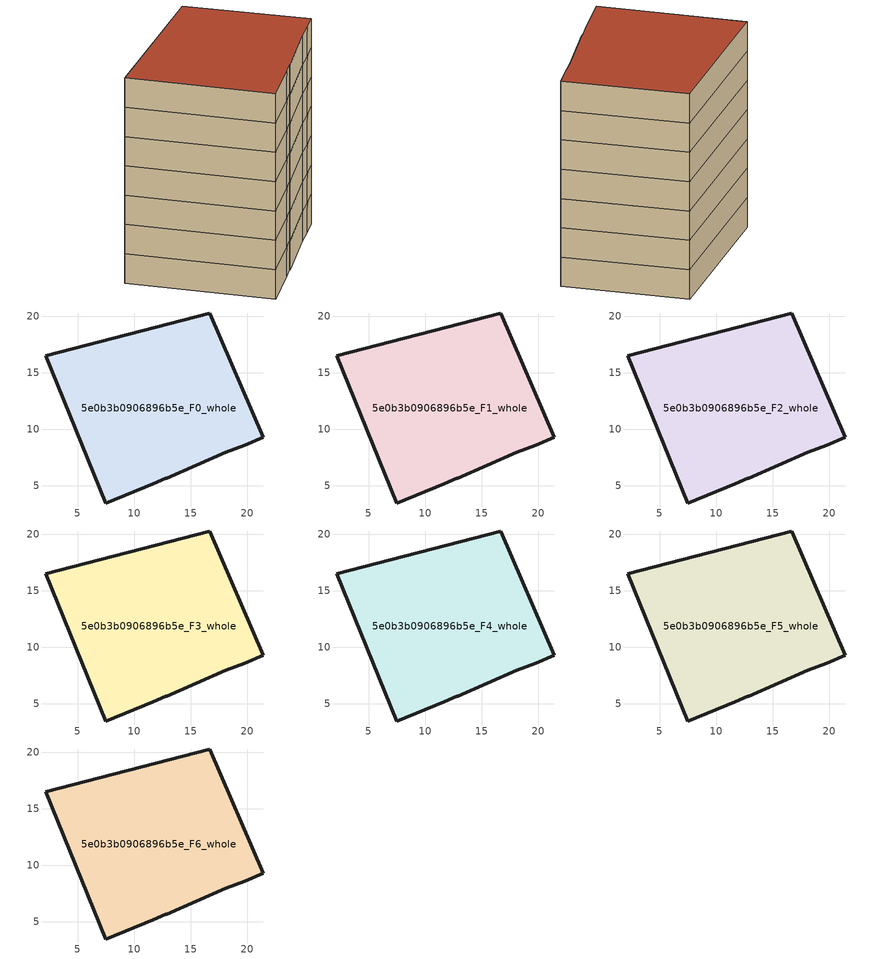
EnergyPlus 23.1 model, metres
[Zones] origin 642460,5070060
5e0b3b0906896b5e_F0_whole
 floor ground (EU_floor_Construction): 16.71,20.3 21.41,9.3 19.81,8.6 18.11,8 12.9,5.7 12.8,5.7 11.7,5.2 7.5,3.5 2.2,16.51 z0
 wall outside (EU_wall_Construction): 2.2,16.51 7.5,3.5 11.7,5.2 12.8,5.7 12.9,5.7 18.11,8 19.81,8.6 21.41,9.3 16.71,20.3 2.2,16.51 z0:3
5e0b3b0906896b5e_F1_whole
 floor to 5e0b3b0906896b5e_F0_whole (EU_floor_Construction): 16.71,20.3 21.41,9.3 19.81,8.6 18.11,8 12.9,5.7 12.8,5.7 11.7,5.2 7.5,3.5 2.2,16.51 z3
 wall outside (EU_wall_Construction): 2.2,16.51 7.5,3.5 11.7,5.2 12.8,5.7 12.9,5.7 18.11,8 19.81,8.6 21.41,9.3 16.71,20.3 2.2,16.51 z3:6
5e0b3b0906896b5e_F2_whole
 floor to 5e0b3b0906896b5e_F1_whole (EU_floor_Construction): 16.71,20.3 21.41,9.3 19.81,8.6 18.11,8 12.9,5.7 12.8,5.7 11.7,5.2 7.5,3.5 2.2,16.51 z6
 wall outside (EU_wall_Construction): 2.2,16.51 7.5,3.5 11.7,5.2 12.8,5.7 12.9,5.7 18.11,8 19.81,8.6 21.41,9.3 16.71,20.3 2.2,16.51 z6:9
5e0b3b0906896b5e_F3_whole
 floor to 5e0b3b0906896b5e_F2_whole (EU_floor_Construction): 16.71,20.3 21.41,9.3 19.81,8.6 18.11,8 12.9,5.7 12.8,5.7 11.7,5.2 7.5,3.5 2.2,16.51 z9
 wall outside (EU_wall_Construction): 2.2,16.51 7.5,3.5 11.7,5.2 12.8,5.7 12.9,5.7 18.11,8 19.81,8.6 21.41,9.3 16.71,20.3 2.2,16.51 z9:12
5e0b3b0906896b5e_F4_whole
 floor to 5e0b3b0906896b5e_F3_whole (EU_floor_Construction): 16.71,20.3 21.41,9.3 19.81,8.6 18.11,8 12.9,5.7 12.8,5.7 11.7,5.2 7.5,3.5 2.2,16.51 z12
 wall outside (EU_wall_Construction): 2.2,16.51 7.5,3.5 11.7,5.2 12.8,5.7 12.9,5.7 18.11,8 19.81,8.6 21.41,9.3 16.71,20.3 2.2,16.51 z12:15
5e0b3b0906896b5e_F5_whole
 floor to 5e0b3b0906896b5e_F4_whole (EU_floor_Construction): 16.71,20.3 21.41,9.3 19.81,8.6 18.11,8 12.9,5.7 12.8,5.7 11.7,5.2 7.5,3.5 2.2,16.51 z15
 wall outside (EU_wall_Construction): 2.2,16.51 7.5,3.5 11.7,5.2 12.8,5.7 12.9,5.7 18.11,8 19.81,8.6 21.41,9.3 16.71,20.3 2.2,16.51 z15:18
5e0b3b0906896b5e_F6_whole
 floor to 5e0b3b0906896b5e_F5_whole (EU_floor_Construction): 16.71,20.3 21.41,9.3 19.81,8.6 18.11,8 12.9,5.7 12.8,5.7 11.7,5.2 7.5,3.5 2.2,16.51 z18
 wall outside (EU_wall_Construction): 2.2,16.51 7.5,3.5 11.7,5.2 12.8,5.7 12.9,5.7 18.11,8 19.81,8.6 21.41,9.3 16.71,20.3 2.2,16.51 z18:21
 roof outside (EU_roof_Construction): 19.81,8.6 21.41,9.3 16.71,20.3 2.2,16.51 7.5,3.5 11.7,5.2 12.8,5.7 12.9,5.7 18.11,8 z21
[Building]
EU S2 Campaign: North Axis=0; Terrain=City; Solar Distribution=FullExterior
[Site:Location]
Lyon-Bron: Latitude=45.75; Longitude=5; Time Zone=1; Elevation=198
[SizingPeriod:WeatherFileDays]
AnnualSizingPeriod: Begin Month=1; Begin Day of Month=1; End Month=12; End Day of Month=31; Day of Week for Start Day=Monday; Use Weather File Daylight Saving Period=No; Use Weather File Rain and Snow Indicators=No
[MATERIAL]
EU_InternalMass_Material: Roughness=MediumRough; Thickness=0.1; Conductivity=1; Density=1800; Specific Heat=900; Thermal Absorptance=0.9; Solar Absorptance=0.7; Visible Absorptance=0.7
[MATERIAL:NOMASS] Roughness=MediumRough; Thermal Absorptance=0.9; Solar Absorptance=0.7; Visible Absorptance=0.7
Name | Thermal Resistance
EU_wall_NoMass | 0.776494
EU_roof_NoMass | 0.486893
EU_floor_NoMass | 0.421597
[CONSTRUCTION]
EU_wall_Construction: EU_wall_NoMass
EU_roof_Construction: EU_roof_NoMass
EU_floor_Construction: EU_floor_NoMass
EU_InternalMass_Construction: EU_InternalMass_Material
[ZONE] Type=1; Multiplier=1; Ceiling Height=autocalculate; Volume=584.24; Floor Area=autocalculate; Part of Total Floor Area=Yes
5e0b3b0906896b5e_F0_whole; 5e0b3b0906896b5e_F1_whole; 5e0b3b0906896b5e_F2_whole; 5e0b3b0906896b5e_F3_whole; 5e0b3b0906896b5e_F4_whole; 5e0b3b0906896b5e_F5_whole; 5e0b3b0906896b5e_F6_whole
[INTERNALMASS] Construction=EU_InternalMass_Construction; Surface Area=194.747
Name | Zone or ZoneList
5e0b3b0906896b5e_F0_whole_EU_InternalMass | 5e0b3b0906896b5e_F0_whole
5e0b3b0906896b5e_F1_whole_EU_InternalMass | 5e0b3b0906896b5e_F1_whole
5e0b3b0906896b5e_F2_whole_EU_InternalMass | 5e0b3b0906896b5e_F2_whole
5e0b3b0906896b5e_F3_whole_EU_InternalMass | 5e0b3b0906896b5e_F3_whole
5e0b3b0906896b5e_F4_whole_EU_InternalMass | 5e0b3b0906896b5e_F4_whole
5e0b3b0906896b5e_F5_whole_EU_InternalMass | 5e0b3b0906896b5e_F5_whole
5e0b3b0906896b5e_F6_whole_EU_InternalMass | 5e0b3b0906896b5e_F6_whole
[OTHEREQUIPMENT] Fuel Type=Electricity; Design Level Calculation Method=Watts/Area; Power per Zone Floor Area=1; Fraction Latent=0; Fraction Radiant=0; Fraction Lost=0; Carbon Dioxide Generation Rate=0; EndUse Subcategory=EU_Step8_InternalGains
Name | Zone or ZoneList or Space or SpaceList | Schedule
EU_Step8_InternalGain_5e0b3b0906896b5e_F0_whole_f000 | 5e0b3b0906896b5e_F0_whole | EU_Step8_GainSchedule_5e0b3b0906896b5e_F0_whole_f000
EU_Step8_InternalGain_5e0b3b0906896b5e_F1_whole_f000 | 5e0b3b0906896b5e_F1_whole | EU_Step8_GainSchedule_5e0b3b0906896b5e_F1_whole_f000
EU_Step8_InternalGain_5e0b3b0906896b5e_F2_whole_f000 | 5e0b3b0906896b5e_F2_whole | EU_Step8_GainSchedule_5e0b3b0906896b5e_F2_whole_f000
EU_Step8_InternalGain_5e0b3b0906896b5e_F3_whole_f000 | 5e0b3b0906896b5e_F3_whole | EU_Step8_GainSchedule_5e0b3b0906896b5e_F3_whole_f000
EU_Step8_InternalGain_5e0b3b0906896b5e_F4_whole_f000 | 5e0b3b0906896b5e_F4_whole | EU_Step8_GainSchedule_5e0b3b0906896b5e_F4_whole_f000
EU_Step8_InternalGain_5e0b3b0906896b5e_F5_whole_f000 | 5e0b3b0906896b5e_F5_whole | EU_Step8_GainSchedule_5e0b3b0906896b5e_F5_whole_f000
EU_Step8_InternalGain_5e0b3b0906896b5e_F6_whole_f000 | 5e0b3b0906896b5e_F6_whole | EU_Step8_GainSchedule_5e0b3b0906896b5e_F6_whole_f000
[ZONEVENTILATION:DESIGNFLOWRATE] Schedule=EU_AlwaysOn; Design Flow Rate Calculation Method=AirChanges/Hour; Air Changes per Hour=0.693814; Ventilation Type=Natural; Fan Pressure Rise=0; Fan Total Efficiency=1; Constant Term Coefficient=1; Temperature Term Coefficient=0; Velocity Term Coefficient=0; Velocity Squared Term Coefficient=0; Minimum Indoor Temperature=-100; Maximum Indoor Temperature=100; Delta Temperature=-100; Minimum Outdoor Temperature=-100; Maximum Outdoor Temperature=100; Maximum Wind Speed=40
Name | Zone or ZoneList or Space or SpaceList
EU_ConstantAir_5e0b3b0906896b5e_F0_whole | 5e0b3b0906896b5e_F0_whole
EU_ConstantAir_5e0b3b0906896b5e_F1_whole | 5e0b3b0906896b5e_F1_whole
EU_ConstantAir_5e0b3b0906896b5e_F2_whole | 5e0b3b0906896b5e_F2_whole
EU_ConstantAir_5e0b3b0906896b5e_F3_whole | 5e0b3b0906896b5e_F3_whole
EU_ConstantAir_5e0b3b0906896b5e_F4_whole | 5e0b3b0906896b5e_F4_whole
EU_ConstantAir_5e0b3b0906896b5e_F5_whole | 5e0b3b0906896b5e_F5_whole
EU_ConstantAir_5e0b3b0906896b5e_F6_whole | 5e0b3b0906896b5e_F6_whole
[HVACTEMPLATE:THERMOSTAT] Constant Heating Setpoint=20; Constant Cooling Setpoint=50
EU_HeatOnly_5e0b3b0906896b5e_F0_whole; EU_HeatOnly_5e0b3b0906896b5e_F1_whole; EU_HeatOnly_5e0b3b0906896b5e_F2_whole; EU_HeatOnly_5e0b3b0906896b5e_F3_whole; EU_HeatOnly_5e0b3b0906896b5e_F4_whole; EU_HeatOnly_5e0b3b0906896b5e_F5_whole; EU_HeatOnly_5e0b3b0906896b5e_F6_whole
[HVACTEMPLATE:ZONE:IDEALLOADSAIRSYSTEM] System Availability Schedule=EU_AlwaysOn; Maximum Heating Supply Air Temperature=50; Minimum Cooling Supply Air Temperature=13; Maximum Heating Supply Air Humidity Ratio=0.0156; Minimum Cooling Supply Air Humidity Ratio=0.0077; Heating Limit=NoLimit; Cooling Limit=NoLimit; Heating Availability Schedule=EU_AlwaysOn; Cooling Availability Schedule=EU_CoolingOff; Dehumidification Control Type=ConstantSensibleHeatRatio; Cooling Sensible Heat Ratio=0.7; Dehumidification Setpoint=60; Humidification Control Type=None; Humidification Setpoint=30; Outdoor Air Method=None; Outdoor Air Flow Rate per Person=0.00944; Outdoor Air Flow Rate per Zone Floor Area=0; Outdoor Air Flow Rate per Zone=0; Demand Controlled Ventilation Type=None; Outdoor Air Economizer Type=NoEconomizer; Heat Recovery Type=None; Sensible Heat Recovery Effectiveness=0.7; Latent Heat Recovery Effectiveness=0.65
Name | Template Thermostat
5e0b3b0906896b5e_F0_whole | EU_HeatOnly_5e0b3b0906896b5e_F0_whole
5e0b3b0906896b5e_F1_whole | EU_HeatOnly_5e0b3b0906896b5e_F1_whole
5e0b3b0906896b5e_F2_whole | EU_HeatOnly_5e0b3b0906896b5e_F2_whole
5e0b3b0906896b5e_F3_whole | EU_HeatOnly_5e0b3b0906896b5e_F3_whole
5e0b3b0906896b5e_F4_whole | EU_HeatOnly_5e0b3b0906896b5e_F4_whole
5e0b3b0906896b5e_F5_whole | EU_HeatOnly_5e0b3b0906896b5e_F5_whole
5e0b3b0906896b5e_F6_whole | EU_HeatOnly_5e0b3b0906896b5e_F6_whole
[SIZING:ZONE] Zone Cooling Design Supply Air Temperature Input Method=SupplyAirTemperature; Zone Cooling Design Supply Air Temperature=13; Zone Heating Design Supply Air Temperature Input Method=SupplyAirTemperature; Zone Heating Design Supply Air Temperature=50; Zone Cooling Design Supply Air Humidity Ratio=0.008; Zone Heating Design Supply Air Humidity Ratio=0.008; Cooling Design Air Flow Method=DesignDay; Cooling Design Air Flow Rate=0; Cooling Minimum Air Flow per Zone Floor Area=0.000762; Cooling Minimum Air Flow=0; Cooling Minimum Air Flow Fraction=0.2; Heating Design Air Flow Method=DesignDay; Heating Design Air Flow Rate=0; Heating Maximum Air Flow per Zone Floor Area=0.002032; Heating Maximum Air Flow=0.141576; Heating Maximum Air Flow Fraction=0.3; Account for Dedicated Outdoor Air System=No; Dedicated Outdoor Air System Control Strategy=NeutralSupplyAir; Dedicated Outdoor Air Low Setpoint Temperature for Design=autosize; Dedicated Outdoor Air High Setpoint Temperature for Design=autosize; Zone Load Sizing Method=Sensible Load Only No Latent Load; Zone Latent Cooling Design Supply Air Humidity Ratio Input Method=HumidityRatioDifference; Zone Cooling Design Supply Air Humidity Ratio Difference=0.005; Zone Latent Heating Design Supply Air Humidity Ratio Input Method=HumidityRatioDifference; Zone Humidification Design Supply Air Humidity Ratio Difference=0.005
5e0b3b0906896b5e_F0_whole; 5e0b3b0906896b5e_F1_whole; 5e0b3b0906896b5e_F2_whole; 5e0b3b0906896b5e_F3_whole; 5e0b3b0906896b5e_F4_whole; 5e0b3b0906896b5e_F5_whole; 5e0b3b0906896b5e_F6_whole
[SCHEDULE:CONSTANT]
Name | Hourly Value
EU_AlwaysOn | 1
EU_CoolingOff | 0
[SCHEDULE:FILE] Column Number=1; Rows to Skip at Top=0; Number of Hours of Data=8760; Column Separator=Comma; Interpolate to Timestep=No; Minutes per Item=60; Adjust Schedule for Daylight Savings=Yes
Name | File
EU_Step8_GainSchedule_5e0b3b0906896b5e_F0_whole_f000 | C:\Users\o_iseri\Desktop\OpenUBEM\openubem\outputs\eu_evidence\EU-11\FR-LYO-HAUTCOEURPENTES\idfs\5e0b3b0906896b5e\5e0b3b0906896b5e_F0_whole_f000_gain.csv
EU_Step8_GainSchedule_5e0b3b0906896b5e_F1_whole_f000 | C:\Users\o_iseri\Desktop\OpenUBEM\openubem\outputs\eu_evidence\EU-11\FR-LYO-HAUTCOEURPENTES\idfs\5e0b3b0906896b5e\5e0b3b0906896b5e_F1_whole_f000_gain.csv
EU_Step8_GainSchedule_5e0b3b0906896b5e_F2_whole_f000 | C:\Users\o_iseri\Desktop\OpenUBEM\openubem\outputs\eu_evidence\EU-11\FR-LYO-HAUTCOEURPENTES\idfs\5e0b3b0906896b5e\5e0b3b0906896b5e_F2_whole_f000_gain.csv
EU_Step8_GainSchedule_5e0b3b0906896b5e_F3_whole_f000 | C:\Users\o_iseri\Desktop\OpenUBEM\openubem\outputs\eu_evidence\EU-11\FR-LYO-HAUTCOEURPENTES\idfs\5e0b3b0906896b5e\5e0b3b0906896b5e_F3_whole_f000_gain.csv
EU_Step8_GainSchedule_5e0b3b0906896b5e_F4_whole_f000 | C:\Users\o_iseri\Desktop\OpenUBEM\openubem\outputs\eu_evidence\EU-11\FR-LYO-HAUTCOEURPENTES\idfs\5e0b3b0906896b5e\5e0b3b0906896b5e_F4_whole_f000_gain.csv
EU_Step8_GainSchedule_5e0b3b0906896b5e_F5_whole_f000 | C:\Users\o_iseri\Desktop\OpenUBEM\openubem\outputs\eu_evidence\EU-11\FR-LYO-HAUTCOEURPENTES\idfs\5e0b3b0906896b5e\5e0b3b0906896b5e_F5_whole_f000_gain.csv
EU_Step8_GainSchedule_5e0b3b0906896b5e_F6_whole_f000 | C:\Users\o_iseri\Desktop\OpenUBEM\openubem\outputs\eu_evidence\EU-11\FR-LYO-HAUTCOEURPENTES\idfs\5e0b3b0906896b5e\5e0b3b0906896b5e_F6_whole_f000_gain.csv
